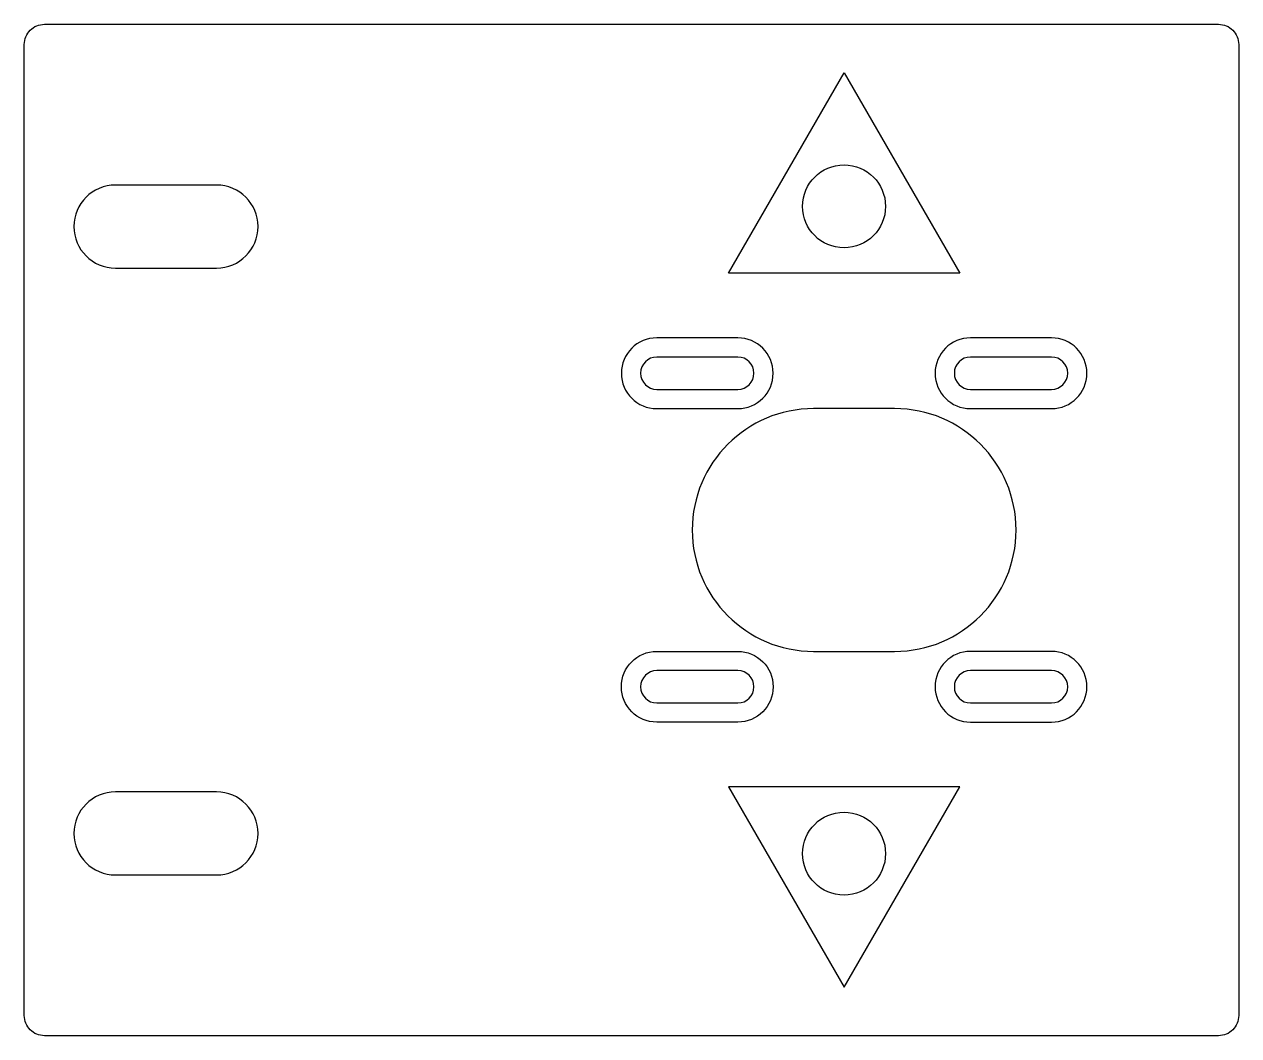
# Model space of a CAD drawing. Extents: x -31 to 89, y -50 to 50.
import ezdxf

# ---------------------------------------------------------------- set-up
doc = ezdxf.new("R2010")
doc.units = 0
doc.layers.get('0').update_dxf_attribs({"linetype": 'continuous'})

# ---------------------------------------------------------------- blocks, each defined once
blk = doc.blocks.new('FILLET_CS001')
at = {"color": 0}
for points in [[(89, 48), (89, -48, -0.414214), (87, -50), (-29, -50, -0.414214), (-31, -48), (-31, 48, -0.414214), (-29, 50), (87, 50, -0.414214)], [(-22, 34.1, 1), (-22, 25.9), (-12, 25.9, 1), (-12, 34.1)], [(39.5, 19), (31.5, 19, 1), (31.5, 12), (39.5, 12, 1)], [(70.5, 19), (62.5, 19, 1), (62.5, 12), (70.5, 12, 1)], [(55, -12, 1), (55, 12), (47, 12, 1), (47, -12)], [(39.5, -19), (31.5, -19, -1), (31.5, -12), (39.5, -12, -1)], [(62.5, -19), (70.5, -19, 1), (70.5, -12), (62.5, -12, 1)], [(-22, -25.9, 1), (-22, -34.1), (-12, -34.1, 1), (-12, -25.9)]]:
    blk.add_lwpolyline(points, format="xyb", close=True, dxfattribs=at)
for points in [[(50, 45.2), (61.43, 25.4), (38.57, 25.4)], [(50, -45.2), (61.43, -25.4), (38.57, -25.4)]]:
    blk.add_lwpolyline(points, close=True, dxfattribs=at)
blk = doc.blocks.new('FILLET_CS')
at = {"color": 0}
for points in [[(89, 48), (89, -48, -0.414214), (87, -50), (-29, -50, -0.414214), (-31, -48), (-31, 48, -0.414214), (-29, 50), (87, 50, -0.414214)], [(-22, 34.1, 1), (-22, 25.9), (-12, 25.9, 1), (-12, 34.1)], [(31.5, 17.1, 1), (31.5, 13.9), (39.5, 13.9, 1), (39.5, 17.1)], [(70.5, 17.1), (62.5, 17.1, 1), (62.5, 13.9), (70.5, 13.9, 1)], [(55, -12, 1), (55, 12), (47, 12, 1), (47, -12)], [(31.5, -17.1), (39.5, -17.1, 1), (39.5, -13.9), (31.5, -13.9, 1)], [(62.5, -13.9, 1), (62.5, -17.1), (70.5, -17.1, 1), (70.5, -13.9)], [(-22, -25.9, 1), (-22, -34.1), (-12, -34.1, 1), (-12, -25.9)]]:
    blk.add_lwpolyline(points, format="xyb", close=True, dxfattribs=at)
for centre in [(50, 32, 14), (50, -32, 14)]:
    blk.add_circle(centre, 4.1, dxfattribs=at)

msp = doc.modelspace()

# ---------------------------------------------------------------- block references
at = {"color": 0}
for name in ['FILLET_CS001', 'FILLET_CS']:
    msp.add_blockref(name, (0, 0), dxfattribs=at)

doc.saveas('drawing.dxf')
